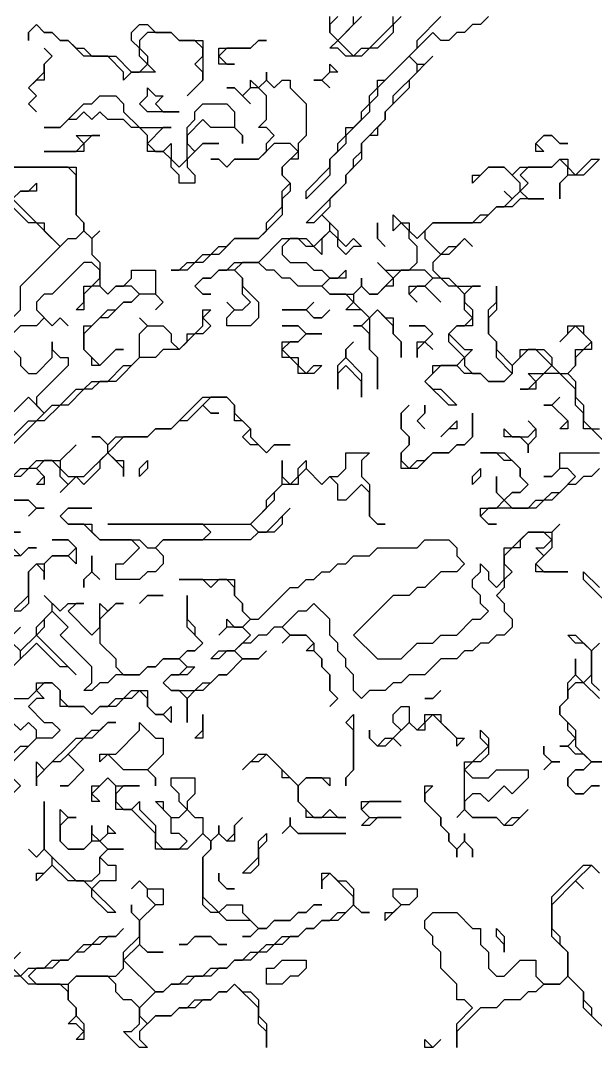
# Model space of a CAD drawing. Header units: metres. Extents: x 0 to 96.9, y 0 to 54.3.
# Drawn here: x 55.5 to 62.75, y 0 to 12.95 of the extents above; entities that cross this region are included whole.
import ezdxf

# ---------------------------------------------------------------- set-up
doc = ezdxf.new("R2010")
doc.units = ezdxf.units.M

msp = doc.modelspace()

# ---------------------------------------------------------------- linework, layer by layer
for points in [[(62.9, 7.6), (62.7, 7.8), (62.6, 7.8), (62.6, 8), (62.5, 8.1), (62.5, 8.3), (62.3, 8.5), (62.1, 8.5), (62, 8.4), (62, 8.3), (61.8, 8.3), (61.9, 8.3), (62, 8.4), (61.9, 8.5), (62.1, 8.5), (62.2, 8.6), (62, 8.8), (61.9, 8.8), (61.7, 8.6), (61.7, 8.5), (61.6, 8.4), (61.4, 8.4), (61.3, 8.5), (61.1, 8.5), (61, 8.6), (60.8, 8.6), (60.6, 8.4), (60.7, 8.3), (60.8, 8.3), (61, 8.1), (60.9, 8.1), (60.6, 8.4), (60.7, 8.5), (60.7, 8.6), (61, 8.6), (61.1, 8.7), (60.9, 8.9), (60.9, 9), (61, 9.1), (61.1, 9.1), (61.2, 9.2), (61.1, 9.3), (61.1, 9.5), (61, 9.6), (60.9, 9.6), (60.8, 9.7), (60.7, 9.7), (60.6, 9.6), (60.8, 9.4), (60.6, 9.6), (60.5, 9.6), (60.4, 9.5), (60.5, 9.4), (60.4, 9.5), (60.4, 9.6), (60.6, 9.6), (60.7, 9.7), (60.6, 9.8), (60.3, 9.8), (60.2, 9.7), (60.2, 9.6), (60.1, 9.6), (60, 9.5), (59.9, 9.5), (59.8, 9.6), (59.7, 9.5), (59.7, 9.4), (59.9, 9.2), (60, 9.3), (60.1, 9.2), (60.2, 9.2), (60.2, 9), (60.3, 8.9), (60.3, 8.7), (60.3, 8.9), (60.2, 9), (60.2, 9.1), (60, 9.3), (59.9, 9.2), (59.9, 8.8), (60, 8.7), (60, 8.3), (60, 8.7), (59.9, 8.8), (59.9, 9), (59.8, 9.1), (59.7, 9.1), (59.8, 9.1), (59.9, 9.2), (59.8, 9.3), (59.6, 9.3), (59.7, 9.4), (59.6, 9.5), (59.4, 9.5), (59.3, 9.6), (59, 9.6), (58.9, 9.7), (58.8, 9.7), (58.7, 9.8), (58.6, 9.8), (58.5, 9.9), (58.3, 9.9), (58.2, 9.8), (58.3, 9.7), (58.3, 9.6), (58.5, 9.4), (58.5, 9.2), (58.4, 9.1), (58.1, 9.1), (58.1, 9.2), (58.2, 9.3), (58.1, 9.4), (58.2, 9.3), (58.3, 9.3), (58.4, 9.4), (58.3, 9.5), (58.3, 9.7), (58.2, 9.8), (58, 9.8), (57.9, 9.7), (57.8, 9.7), (57.7, 9.6), (57.8, 9.5), (57.9, 9.5), (57.8, 9.5), (57.7, 9.6), (57.8, 9.7), (57.9, 9.7), (58, 9.8), (58.1, 9.8), (58.2, 9.9), (58.5, 9.9), (58.8, 10.2), (59.1, 10.2), (59.2, 10.1), (59.4, 10.3), (59.4, 10.4), (59.3, 10.5), (59.2, 10.4), (59.1, 10.4), (59.6, 10.9), (59.6, 11), (59.7, 11.1), (59.7, 11.2), (59.8, 11.3), (59.8, 11.4), (60.1, 11.7), (60.1, 11.8), (60.2, 11.9), (60.2, 12), (60.5, 12.3), (60.5, 12.4), (60.4, 12.5), (60, 12.1), (60, 12), (59.9, 11.9), (59.9, 11.8), (59.6, 11.5), (59.6, 11.4), (59.4, 11.2), (59.4, 11), (59.1, 10.7), (59.1, 10.8), (59.4, 11.1), (59.4, 11.2), (59.5, 11.3), (59.5, 11.4), (59.6, 11.5), (59.6, 11.6), (59.7, 11.6), (59.8, 11.7), (59.8, 11.8), (59.9, 11.9), (59.9, 12), (60, 12.1), (60, 12.2), (60.1, 12.2), (60.5, 12.6), (60.5, 12.7), (60.8, 13)], [(61.4, 13), (61.3, 12.9), (61.2, 12.9), (61.1, 12.8), (61, 12.8), (60.9, 12.7), (60.8, 12.7), (60.7, 12.8), (60.4, 12.5), (60.5, 12.4), (60.6, 12.4), (60.7, 12.5), (60.4, 12.2), (60.4, 12.1), (60.1, 11.8), (60.1, 11.7), (60, 11.6), (60, 11.5), (59.9, 11.5), (59.8, 11.4), (59.8, 11.2), (59.6, 11), (59.6, 10.9), (59.4, 10.7), (59.4, 10.6), (59.3, 10.5), (59.5, 10.3), (59.5, 10.2), (59.6, 10.1), (59.7, 10.2), (59.8, 10.1), (59.7, 10.1), (59.6, 10), (59.5, 10.1), (59.5, 10.2), (59.4, 10.3), (59.3, 10.2), (59.3, 10), (59.2, 10.1), (59.1, 10.1), (59, 10.2), (58.9, 10.2), (58.8, 10.1), (58.8, 10), (58.9, 9.9), (59.1, 9.9), (59.2, 9.8), (59.3, 9.8), (59.4, 9.7), (59.5, 9.7), (59.6, 9.8), (59.6, 9.7), (59.4, 9.7), (59.3, 9.6), (59.4, 9.5), (59.7, 9.5), (59.8, 9.6), (59.8, 9.7), (59.8, 9.6), (59.9, 9.5), (60, 9.5), (60.2, 9.7), (60, 9.9), (60.1, 9.8), (60.4, 9.8), (60.5, 9.9), (60.5, 10.1), (60.4, 10.2), (60.4, 10.3), (60.3, 10.4), (60.2, 10.3), (60.2, 10.5), (60.3, 10.4), (60.4, 10.4), (60.4, 10.3), (60.5, 10.2), (60.7, 10.4), (61.2, 10.4), (61.3, 10.5), (61.4, 10.5), (61.5, 10.6), (61.6, 10.6), (61.7, 10.7), (61.6, 10.8), (61.7, 10.7), (61.8, 10.8), (61.8, 10.9), (61.6, 11.1), (61.4, 11.1), (61.2, 10.9), (61.2, 11), (61.3, 11), (61.4, 11.1), (61.6, 11.1), (61.7, 11), (61.8, 11.1), (62.2, 11.1), (62.3, 11.2), (62.4, 11.2), (62.4, 11.1), (62.5, 11), (62.7, 11.2), (62.8, 11.2)], [(59.5, 13), (59.4, 12.9), (59.4, 12.8), (59.5, 12.7), (59.7, 12.9), (59.7, 13)], [(60.3, 13), (60.2, 12.9), (60.2, 12.8), (60, 12.6), (59.9, 12.6), (59.8, 12.5), (59.6, 12.5), (59.5, 12.6), (59.4, 12.6), (59.5, 12.7), (59.4, 12.8), (59.4, 13)], [(59.8, 13), (59.5, 12.7), (59.7, 12.5), (59.8, 12.6), (59.9, 12.6), (60.2, 12.9), (60.2, 13)], [(62.8, 11.2), (62.6, 11), (62.4, 11), (62.3, 10.9), (62.3, 10.7), (62.3, 10.9), (62.4, 11), (62.4, 11.1), (62.3, 11.2), (62.2, 11.1), (61.9, 11.1), (61.8, 11), (61.9, 10.9), (61.8, 10.8), (61.9, 10.7), (62.1, 10.7), (61.8, 10.7), (61.7, 10.6), (61.5, 10.6), (61.3, 10.4), (60.7, 10.4), (60.6, 10.3), (60.6, 10.2), (60.8, 10), (60.9, 10.1), (61, 10.1), (61.1, 10.2), (61.2, 10.1), (61.1, 10.2), (60.9, 10), (60.8, 10), (60.7, 9.9), (60.7, 9.8), (60.8, 9.7), (60.9, 9.7), (61, 9.6), (61.3, 9.6), (61.2, 9.6), (61.1, 9.5), (61.1, 9.4), (61.2, 9.3), (61.2, 9.1), (61, 9.1), (60.9, 9), (61.1, 8.8), (61.2, 8.8), (61.1, 8.7), (61.1, 8.6), (61.2, 8.5), (61.3, 8.5), (61.4, 8.4), (61.6, 8.4), (61.7, 8.5), (61.5, 8.7), (61.5, 8.9), (61.4, 9), (61.4, 9.3), (61.5, 9.4), (61.5, 9.6), (61.5, 9.3), (61.4, 9.2), (61.4, 9), (61.5, 8.9), (61.5, 8.8), (61.7, 8.6), (61.8, 8.7), (61.8, 8.8), (62.1, 8.8), (62.2, 8.7), (62.2, 8.6), (62.3, 8.5), (62.4, 8.5), (62.5, 8.6), (62.5, 8.8), (62.6, 8.8), (62.7, 8.9), (62.5, 9.1), (62.3, 8.9), (62.4, 9), (62.4, 9.1), (62.6, 9.1), (62.6, 9), (62.7, 8.9), (62.7, 8.8), (62.6, 8.8), (62.5, 8.7), (62.5, 8.6), (62.4, 8.5), (62.5, 8.4), (62.5, 8.2), (62.6, 8.1), (62.6, 7.9), (62.7, 7.8), (62.8, 7.8)], [(55.3, 11.1), (56.2, 11.1), (56.2, 10.5), (56.3, 10.4), (56.3, 10.3), (56.4, 10.2), (56.5, 10.3), (56.4, 10.2), (56.4, 10), (56.5, 9.9), (56.5, 9.6), (56.6, 9.5), (56.7, 9.6), (56.8, 9.6), (56.9, 9.7), (56.9, 9.8), (57.2, 9.8), (57.2, 9.5), (57.3, 9.4), (57.2, 9.3), (57.3, 9.4), (57.2, 9.5), (57, 9.5), (56.9, 9.4), (56.8, 9.4), (56.6, 9.2), (56.5, 9.2), (56.3, 9), (56.3, 8.8), (56.5, 8.6), (56.7, 8.8), (56.8, 8.8), (56.7, 8.8), (56.5, 8.6), (56.4, 8.6), (56.4, 8.7), (56.3, 8.8), (56.3, 9.1), (56.4, 9.1), (56.6, 9.3), (56.7, 9.3), (56.8, 9.4), (56.9, 9.4), (57, 9.5), (56.9, 9.6), (56.7, 9.6), (56.6, 9.5), (56.5, 9.6), (56.4, 9.6), (56.3, 9.5), (56.3, 9.3), (56.2, 9.3), (56.3, 9.4), (56.3, 9.6), (56.4, 9.6), (56.5, 9.7), (56.5, 9.8), (56.4, 9.9), (56.3, 9.9), (55.9, 9.5), (55.8, 9.5), (55.7, 9.4), (55.7, 9.3), (55.9, 9.1), (56, 9.2), (56.1, 9.1), (56, 9.2), (55.9, 9.1), (55.8, 9.2), (55.7, 9.1), (55.5, 9.1), (55.3, 8.9), (55.5, 8.7), (55.5, 8.6), (55.6, 8.5), (55.7, 8.5), (55.9, 8.7), (55.9, 8.9), (55.9, 8.8), (56, 8.7), (56.1, 8.7), (56.1, 8.6), (55.7, 8.2), (55.7, 8.1), (55.8, 8), (55.9, 8.1), (56, 8.1), (56.2, 8.3), (56.3, 8.3), (56.4, 8.4), (56.6, 8.4), (56.8, 8.6), (56.9, 8.6), (57, 8.7), (57, 9), (57.1, 9.1), (57, 9.2), (57.1, 9.1), (57.3, 9.1), (57.4, 9), (57.4, 8.9), (57.5, 8.8), (57.6, 8.9), (57.6, 9), (57.7, 9), (57.8, 9.1), (57.8, 9.3), (57.9, 9.3), (57.8, 9.2), (57.9, 9.1), (57.8, 9), (57.7, 9), (57.5, 8.8), (57.3, 8.8), (57.2, 8.7), (57, 8.7), (56.7, 8.4), (56.5, 8.4), (56.4, 8.3), (56.3, 8.3), (56.1, 8.1), (56, 8.1), (55.8, 7.9), (55.7, 7.9), (55.1, 7.3)], [(55.4, 10.7), (55.5, 10.8), (55.6, 10.8), (55.7, 10.9), (55.7, 10.8), (55.5, 10.8), (55.4, 10.7), (55.7, 10.4), (55.8, 10.4), (55.8, 10.3), (56, 10.1), (56.1, 10.2), (56.2, 10.2), (56.3, 10.3), (56.3, 10.4), (56.2, 10.5), (56.2, 11), (56.1, 11.1), (55.3, 11.1)], [(55.4, 9.2), (55.5, 9.3), (55.5, 9.6), (56, 10.1), (55.7, 10.4), (55.6, 10.4), (55.4, 10.6)], [(55, 7.3), (55.6, 7.9), (55.7, 7.9), (55.8, 8), (55.6, 8.2), (55.3, 7.9)], [(55.4, 7.2), (55.5, 7.3), (55.6, 7.3), (55.7, 7.4), (56, 7.4), (56.2, 7.6), (56, 7.4), (56, 7.3), (56.1, 7.2), (56.3, 7.2), (56.6, 7.5), (56.6, 7.6), (56.5, 7.7), (56.4, 7.7), (56.5, 7.7), (56.6, 7.6), (56.7, 7.7), (57.1, 7.7), (57.2, 7.8), (57.4, 7.8), (57.8, 8.2), (58.1, 8.2), (58.2, 8.1), (58.2, 8), (58.4, 7.8), (58.4, 7.7), (58.6, 7.5), (58.7, 7.6), (58.9, 7.6), (58.7, 7.6), (58.6, 7.5), (58.5, 7.6), (58.4, 7.6), (58.3, 7.7), (58.4, 7.8), (58.3, 7.9), (58.2, 7.9), (58.2, 8.1), (58.1, 8.2), (57.9, 8.2), (57.8, 8.1), (57.9, 8), (58, 8), (57.9, 8), (57.8, 8.1), (57.6, 7.9), (57.5, 7.9), (57.4, 7.8), (57.2, 7.8), (57.1, 7.7), (56.8, 7.7), (56.6, 7.5), (56.7, 7.4), (56.8, 7.4), (56.8, 7.2), (56.8, 7.3), (56.6, 7.5), (56.5, 7.4), (56.5, 7.3), (56.3, 7.1), (56.2, 7.2), (56, 7), (56.1, 7.1), (56, 7.2), (56, 7.3), (55.9, 7.4), (55.8, 7.4), (55.7, 7.3), (55.8, 7.2), (55.8, 7.1), (55.7, 7.1), (55.8, 7.2), (55.7, 7.3), (55.6, 7.3), (55.5, 7.2), (55.4, 7.2)], [(62.8, 7.3), (62.7, 7.2), (62.6, 7.2), (62.5, 7.1), (62.4, 7.1), (62.2, 6.9), (62.1, 6.9), (62, 6.8), (61.4, 6.8), (61.3, 6.7), (61.4, 6.6), (61.5, 6.6), (61.4, 6.6), (61.3, 6.7), (61.3, 6.8), (61.5, 6.8), (61.6, 6.9), (61.5, 7), (61.5, 7.2), (61.5, 7), (61.6, 6.9), (61.7, 7), (61.8, 7), (61.9, 7.1), (61.8, 7.2), (61.8, 7.3), (61.7, 7.4), (61.6, 7.4), (61.5, 7.5), (61.3, 7.5), (61.6, 7.5), (61.8, 7.3), (61.8, 7.2), (61.9, 7.1), (61.8, 7), (61.7, 7), (61.6, 6.9), (61.7, 6.8), (61.9, 6.8), (62, 6.9), (62.1, 6.9), (62.2, 7), (62.3, 7), (62.5, 7.2), (62.4, 7.3), (62.3, 7.3), (62.2, 7.2), (62.1, 7.2), (62.2, 7.2), (62.3, 7.3), (62.3, 7.5), (62.8, 7.5)], [(55.4, 6.9), (55.6, 6.9), (55.7, 6.8), (55.8, 6.8), (55.7, 6.8), (55.6, 6.7), (55.7, 6.8), (55.6, 6.9), (55.4, 6.9)], [(55.4, 5.1), (55.5, 5), (55.7, 5.2), (55.7, 5.3), (55.9, 5.5), (55.9, 5.6), (55.8, 5.7), (56, 5.5), (56.1, 5.6), (56.3, 5.6), (56.2, 5.6), (56.1, 5.5), (56.4, 5.2), (56.5, 5.3), (56.5, 5.6), (56.6, 5.5), (56.7, 5.6), (56.8, 5.6), (56.7, 5.6), (56.5, 5.4), (56.5, 5.1), (56.7, 4.9), (56.7, 4.8), (56.8, 4.7), (57, 4.7), (57.1, 4.8), (57.2, 4.8), (57.3, 4.9), (57.5, 4.9), (57.6, 5), (57.7, 5), (57.8, 5.1), (57.6, 5.3), (57.6, 5.7), (57.6, 5.4), (57.7, 5.3), (57.7, 5.2), (57.8, 5.1), (57.7, 5), (57.6, 5), (57.5, 4.9), (57.6, 4.8), (57.7, 4.8), (57.6, 4.7), (57.4, 4.7), (57.3, 4.6), (57.4, 4.5), (57.7, 4.5), (57.8, 4.6), (57.9, 4.6), (58, 4.7), (58.1, 4.7), (58.3, 4.9), (58.2, 5), (58.1, 5), (58, 4.9), (57.9, 4.9), (58, 5), (58.2, 5), (58.4, 5.2), (58.3, 5.3), (58.1, 5.3), (58, 5.2), (58.1, 5.3), (58.1, 5.4), (58.2, 5.3), (58.3, 5.3), (58.4, 5.4), (58.3, 5.5), (58.3, 5.6), (58.2, 5.7), (58.2, 5.8), (58.1, 5.9), (58, 5.9), (57.9, 5.8), (57.8, 5.9), (57.5, 5.9), (58.2, 5.9), (58.2, 5.7), (58.3, 5.6), (58.3, 5.5), (58.4, 5.4), (58.5, 5.4), (58.9, 5.8), (59, 5.8), (59.1, 5.9), (59.2, 5.9), (59.3, 6), (59.4, 6), (59.5, 6.1), (59.6, 6.1), (59.7, 6.2), (59.9, 6.2), (60, 6.3), (60.5, 6.3), (60.6, 6.4), (60.9, 6.4), (61, 6.3), (61, 6.2), (61.1, 6.1), (61, 6), (60.8, 6), (60.6, 5.8), (60.5, 5.8), (60.4, 5.7), (60.2, 5.7), (59.7, 5.2), (60, 4.9), (60.3, 4.9), (60.5, 5.1), (60.7, 5.1), (60.8, 5.2), (61, 5.2), (61.2, 5.4), (61.3, 5.4), (61.4, 5.5), (61.3, 5.6), (61.3, 5.7), (61.2, 5.8), (61.2, 5.9), (61.3, 6), (61.3, 6.1), (61.4, 6), (61.4, 5.9), (61.5, 5.8), (61.6, 5.9), (61.6, 6.3), (61.7, 6.3), (61.9, 6.5), (62.2, 6.5), (62.3, 6.6), (62.2, 6.5), (62.2, 6.3), (62, 6.1), (62.1, 6), (62.4, 6), (62, 6), (62, 6.1), (62.1, 6.2), (62, 6.3), (62.1, 6.3), (62.2, 6.4), (62.1, 6.5), (61.9, 6.5), (61.8, 6.4), (61.8, 6.3), (61.7, 6.3), (61.6, 6.2), (61.6, 6.1), (61.7, 6), (61.6, 5.9), (61.6, 5.8), (61.5, 5.7), (61.6, 5.6), (61.6, 5.5), (61.7, 5.4), (61.7, 5.3), (61.6, 5.2), (61.5, 5.2), (61.4, 5.1), (61.3, 5.1), (61.2, 5), (61.1, 5), (61, 4.9), (60.8, 4.9), (60.6, 4.7), (60.4, 4.7), (60.3, 4.6), (60.2, 4.6), (60.1, 4.5), (59.9, 4.5), (59.8, 4.4), (59.7, 4.5), (59.7, 4.7), (59.6, 4.8), (59.6, 4.9), (59.5, 5), (59.5, 5.1), (59.4, 5.2), (59.4, 5.4), (59.2, 5.6), (59.1, 5.5), (59, 5.5), (58.8, 5.3), (58.9, 5.2), (59.1, 5.2), (59.2, 5.1), (59.2, 5), (59.3, 4.9), (59.3, 4.8), (59.4, 4.7), (59.4, 4.5), (59.5, 4.4), (59.4, 4.3), (59.5, 4.4), (59.4, 4.5), (59.4, 4.7), (59.3, 4.8), (59.3, 4.9), (59.2, 5), (59.1, 5), (59.2, 5.1), (59.1, 5.2), (58.9, 5.2), (58.8, 5.1), (58.9, 5.2), (58.8, 5.3), (58.7, 5.3), (58.6, 5.2), (58.5, 5.2), (58.4, 5.1), (58.3, 5.1), (58.2, 5), (58.3, 4.9), (58.5, 4.9), (58.6, 5), (58.5, 4.9), (58.3, 4.9), (58.1, 4.7), (58, 4.7), (57.8, 4.5), (57.7, 4.5), (57.6, 4.4), (57.6, 4.1), (57.6, 4.4), (57.5, 4.5), (57.4, 4.5), (57.3, 4.6), (57.4, 4.7), (57.5, 4.7), (57.6, 4.8), (57.5, 4.9), (57.3, 4.9), (57.2, 4.8), (57.1, 4.8), (57, 4.7), (56.7, 4.7), (56.6, 4.6), (56.5, 4.6), (56.4, 4.5), (56.3, 4.5), (56.4, 4.6), (56.4, 4.8), (56, 5.2), (56.1, 5.3), (55.9, 5.5), (55.8, 5.4), (55.8, 5.3), (55.7, 5.2), (56.2, 4.7), (56.1, 4.8), (56, 4.8), (55.7, 5.1), (55.4, 4.8)], [(55.4, 5.5), (55.6, 5.7), (55.6, 6), (55.7, 6.1), (55.8, 6.1), (55.9, 6.2), (56.1, 6.2), (56.2, 6.3), (56.1, 6.4), (55.9, 6.4), (56.1, 6.4), (56.2, 6.3), (56.2, 6.1), (56.1, 6.2), (55.9, 6.2), (55.8, 6.1), (55.8, 5.9), (55.8, 6), (55.7, 6.1), (55.6, 6), (55.6, 5.6), (55.5, 5.5), (55.4, 5.5)], [(62.9, 5.6), (62.6, 5.9), (62.6, 6), (62.8, 5.8)], [(55.4, 5.2), (55.5, 5.3), (55.4, 5.2)], [(62.8, 3.3), (62.7, 3.3), (62.6, 3.2), (62.5, 3.2), (62.4, 3.3), (62.4, 3.4), (62.5, 3.5), (62.6, 3.5), (62.7, 3.6), (62.6, 3.7), (62.5, 3.7), (62.4, 3.8), (62.3, 3.8), (62.4, 3.8), (62.5, 3.9), (62.4, 4), (62.4, 4.1), (62.3, 4.2), (62.3, 4.3), (62.4, 4.4), (62.4, 4.6), (62.5, 4.7), (62.5, 4.9), (62.5, 4.7), (62.6, 4.6), (62.7, 4.7), (62.7, 5), (62.6, 5.1), (62.5, 5.1), (62.4, 5.2), (62.5, 5.2), (62.7, 5), (62.8, 5.1)], [(55.4, 4.8), (55.5, 4.9), (55.5, 5), (55.4, 5.1)], [(62.8, 5.1), (62.7, 5), (62.7, 4.6), (62.8, 4.5)], [(55.2, 4.4), (55.6, 4.4), (55.7, 4.5), (55.7, 4.6), (55.9, 4.6), (56, 4.5), (56, 4.4), (56.1, 4.3), (56.3, 4.3), (56.4, 4.2), (56.5, 4.3), (56.6, 4.3), (56.7, 4.4), (56.8, 4.4), (56.9, 4.5), (57.1, 4.5), (57.1, 4.3), (57.2, 4.2), (57.3, 4.2), (57.4, 4.3), (57.4, 4.1), (57.3, 4.2), (57.2, 4.2), (57.1, 4.3), (57.1, 4.4), (57, 4.5), (56.9, 4.4), (56.8, 4.4), (56.7, 4.3), (56.5, 4.3), (56.4, 4.2), (56.3, 4.3), (56, 4.3), (56, 4.5), (55.9, 4.6), (55.8, 4.6), (55.7, 4.5), (55.8, 4.4), (55.7, 4.4), (55.6, 4.3), (55.8, 4.1), (55.9, 4.1), (56, 4), (55.9, 3.9), (55.7, 3.9), (55.3, 3.5), (55.5, 3.3), (55.4, 3.2)], [(62.8, 4.4), (62.6, 4.6), (62.5, 4.6), (62.4, 4.5), (62.4, 4.4), (62.3, 4.3), (62.3, 4.2), (62.5, 4), (62.5, 3.8), (62.7, 3.6), (63, 3.6), (62.7, 3.6), (62.6, 3.5), (62.5, 3.5), (62.4, 3.4), (62.4, 3.3), (62.5, 3.2), (62.6, 3.2), (62.7, 3.3), (62.8, 3.3)], [(55.4, 3.7), (55.5, 3.8), (55.6, 3.8), (55.7, 3.9), (55.7, 4), (55.6, 4.1), (55.5, 4), (55.4, 4.1)], [(62.8, 0.3), (62.6, 0.5), (62.6, 0.7), (62.4, 0.9), (62.3, 0.8), (62.1, 0.8), (62, 0.7), (61.9, 0.7), (61.8, 0.6), (61.6, 0.6), (61.5, 0.5), (61.3, 0.5), (61, 0.2), (61, 0), (61, 0.3), (61.2, 0.5), (61.1, 0.6), (61, 0.6), (61, 0.8), (60.8, 1), (60.8, 1.2), (60.7, 1.3), (60.7, 1.4), (60.6, 1.5), (60.6, 1.6), (60.7, 1.7), (61, 1.7), (61.2, 1.5), (61.3, 1.5), (61.3, 1.3), (61.4, 1.2), (61.4, 1), (61.5, 0.9), (61.6, 0.9), (61.8, 1.1), (62, 1.1), (62, 0.9), (62.1, 0.8), (62.3, 0.8), (62.4, 0.9), (62.4, 1.2), (62.2, 1.4), (62.2, 1.9), (62.6, 2.3), (62.7, 2.3), (62.8, 2.2)], [(62.8, 2.2), (62.7, 2.3), (62.5, 2.1), (62.6, 2), (62.5, 2.1), (62.2, 1.8), (62.2, 1.5), (62.3, 1.4), (62.3, 1.3), (62.4, 1.2), (62.4, 0.9), (62.6, 0.7), (62.6, 0.6), (62.7, 0.5), (62.7, 0.4), (62.9, 0.2)], [(55.4, 1), (55.5, 0.9), (55.6, 1), (55.8, 1), (55.9, 1.1), (56.1, 1.1), (56.3, 1.3), (56.4, 1.3), (56.5, 1.4), (56.7, 1.4), (56.8, 1.5), (56.7, 1.4), (56.6, 1.4), (56.5, 1.3), (56.4, 1.3), (56.3, 1.2), (56.2, 1.2), (56.1, 1.1), (56, 1.1), (55.9, 1), (55.7, 1), (55.6, 0.9), (55.7, 0.8), (56.1, 0.8), (56.2, 0.9), (56.7, 0.9), (56.8, 1), (56.8, 1.2), (57, 1.4), (57, 1.6), (56.9, 1.7), (56.9, 1.8), (56.9, 1.7), (57, 1.6), (57.2, 1.8), (57.1, 1.9), (57.1, 2), (57, 2.1), (56.9, 2), (57, 2.1), (57.1, 2), (57.3, 2), (57.3, 1.8), (57.2, 1.8), (57, 1.6), (57, 1.3), (57.1, 1.2), (57.3, 1.2), (57.1, 1.2), (57, 1.3), (56.8, 1.1), (57.2, 0.7), (57.3, 0.7), (57.4, 0.8), (57.5, 0.8), (57.6, 0.9), (57.8, 0.9), (57.9, 1), (58.1, 1), (58.2, 1.1), (58.3, 1.1), (58.4, 1.2), (58.5, 1.2), (58.6, 1.3), (58.7, 1.3), (58.8, 1.4), (59, 1.4), (59.1, 1.5), (59.2, 1.5), (59.3, 1.6), (59.4, 1.6), (59.5, 1.7), (59.6, 1.7), (59.7, 1.8), (59.7, 1.9), (59.4, 2.2), (59.3, 2.1), (59.3, 2), (59.3, 2.2), (59.4, 2.2), (59.5, 2.1), (59.6, 2.1), (59.7, 2), (59.7, 1.8), (59.8, 1.7), (59.9, 1.7), (59.8, 1.7), (59.7, 1.8), (59.5, 1.6), (59.3, 1.6), (59.2, 1.5), (59.1, 1.5), (59, 1.4), (58.9, 1.4), (58.8, 1.3), (58.7, 1.3), (58.6, 1.2), (58.5, 1.2), (58.4, 1.1), (58.2, 1.1), (58.1, 1), (58, 1), (57.9, 0.9), (57.7, 0.9), (57.6, 0.8), (57.4, 0.8), (57.3, 0.7), (57.2, 0.7), (57, 0.5), (57, 0.4), (57.1, 0.3), (57.2, 0.4), (57.4, 0.4), (57.5, 0.5), (57.6, 0.5), (57.7, 0.6), (57.9, 0.6), (58, 0.7), (58.1, 0.7), (58.2, 0.8), (58.3, 0.7), (58.4, 0.7), (58.5, 0.6), (58.5, 0.4), (58.6, 0.3), (58.6, 0), (58.6, 0.2), (58.5, 0.3), (58.5, 0.5), (58.2, 0.8), (58.1, 0.7), (58, 0.7), (57.9, 0.6), (57.8, 0.6), (57.7, 0.5), (57.5, 0.5), (57.4, 0.4), (57.2, 0.4), (57, 0.2), (57, 0.1), (57.1, 0), (57, 0), (56.8, 0.2), (56.9, 0.2), (57, 0.3), (57, 0.5), (56.9, 0.6), (56.8, 0.6), (56.7, 0.7), (56.7, 0.8), (56.6, 0.9), (56.2, 0.9), (56.1, 0.8), (56.1, 0.6), (56.2, 0.5), (56.2, 0.4), (56.3, 0.3), (56.3, 0.1), (56.2, 0.1), (56.3, 0.2), (56.2, 0.3), (56.1, 0.3), (56.2, 0.4), (56.2, 0.5), (56.1, 0.6), (56.1, 0.7), (56, 0.8), (55.6, 0.8), (55.5, 0.9), (55.4, 0.9)], [(55.4, 1.1), (55.5, 1.2), (55.4, 1.1)]]:
    msp.add_lwpolyline(points)
for points in [[(57.6, 12), (57.8, 12.2), (57.8, 12.3), (57.7, 12.4), (57.8, 12.5), (57.8, 12.6), (57.7, 12.7), (57.5, 12.7), (57.4, 12.8), (57.1, 12.8), (57, 12.7), (57, 12.6), (57.1, 12.5), (57.1, 12.4), (57.2, 12.3), (56.9, 12.3), (56.8, 12.2), (56.8, 12.3), (56.6, 12.5), (56.3, 12.5), (56.1, 12.7), (56, 12.7), (55.9, 12.8), (55.8, 12.8), (55.7, 12.9), (55.6, 12.8), (55.6, 12.7), (55.6, 12.8), (55.7, 12.9), (55.8, 12.8), (55.9, 12.8), (56, 12.7), (56.1, 12.7), (56.2, 12.6), (56.3, 12.6), (56.4, 12.5), (56.7, 12.5), (56.9, 12.3), (57, 12.3), (57.1, 12.4), (57, 12.5), (57, 12.6), (56.9, 12.7), (56.9, 12.8), (57, 12.9), (57.1, 12.9), (57.2, 12.8), (57.4, 12.8), (57.5, 12.7), (57.8, 12.7), (57.8, 12.2)], [(58, 12.4), (58, 12.6), (58.4, 12.6), (58.5, 12.7), (58.6, 12.7), (58.5, 12.7), (58.4, 12.6), (58.1, 12.6), (58, 12.5), (58.1, 12.4), (58.2, 12.4)], [(55.7, 11.8), (55.6, 11.9), (55.7, 12), (55.6, 12.1), (55.8, 12.3), (55.8, 12.4), (55.9, 12.5), (55.8, 12.6), (55.9, 12.5), (55.8, 12.4), (55.8, 12.2), (55.7, 12.2), (55.6, 12.1), (55.7, 12), (55.6, 11.9)], [(59.4, 12.1), (59.3, 12.2), (59.2, 12.2), (59.3, 12.2), (59.4, 12.3), (59.4, 12.4), (59.5, 12.3), (59.4, 12.3), (59.3, 12.2)], [(57.4, 9.8), (57.5, 9.8), (57.6, 9.9), (57.7, 9.9), (57.8, 10), (57.9, 10), (58, 10.1), (58.1, 10.1), (58.2, 10.2), (58.5, 10.2), (58.6, 10.3), (58.6, 10.4), (58.8, 10.6), (58.8, 10.8), (58.9, 10.9), (58.8, 11), (58.8, 11.1), (59, 11.3), (58.9, 11.4), (58.7, 11.4), (58.5, 11.2), (58.2, 11.2), (58.1, 11.1), (58, 11.2), (57.9, 11.2), (58, 11.2), (58.1, 11.1), (58.2, 11.2), (58.5, 11.2), (58.6, 11.3), (58.6, 11.4), (58.7, 11.5), (58.6, 11.6), (58.5, 11.6), (58.6, 11.7), (58.6, 12), (58.5, 12.1), (58.4, 12.1), (58.3, 12), (58.4, 11.9), (58.2, 12.1), (58.1, 12.1), (58.2, 12.1), (58.3, 12), (58.4, 12.1), (58.4, 12.2), (58.5, 12.1), (58.6, 12.2), (58.6, 12.3), (58.6, 12.2), (58.7, 12.1), (58.8, 12.2), (58.9, 12.2), (58.9, 12.1), (59.1, 11.9), (59.1, 11.5), (59, 11.4), (59, 11.2), (58.9, 11.2), (58.8, 11.1), (58.8, 11), (58.9, 10.9), (58.9, 10.8), (58.8, 10.7), (58.8, 10.5), (58.5, 10.2), (58.2, 10.2), (58, 10), (57.9, 10), (57.8, 9.9), (57.7, 9.9), (57.6, 9.8)], [(57.1, 11.8), (57, 11.9), (57.1, 12), (57.1, 12.1), (57.2, 12), (57.3, 12), (57.2, 11.9), (57.3, 11.8), (57.5, 11.8)], [(57.5, 10.9), (57.5, 11), (57.4, 11.1), (57.4, 11.2), (57.3, 11.3), (57.1, 11.3), (57.1, 11.5), (57, 11.6), (56.9, 11.6), (56.8, 11.7), (56.6, 11.7), (56.5, 11.8), (56.4, 11.7), (56.3, 11.8), (56.2, 11.7), (56.1, 11.7), (56, 11.6), (55.8, 11.6), (56, 11.6), (56.3, 11.9), (56.4, 11.9), (56.5, 12), (56.7, 12), (56.8, 11.9), (56.8, 11.8), (57, 11.6), (57.4, 11.6), (57.3, 11.6), (57.1, 11.4), (57.2, 11.3), (57.3, 11.3), (57.4, 11.4), (57.4, 11.2), (57.5, 11.1), (57.6, 11.2), (57.6, 11.6), (57.7, 11.7), (57.7, 11.8), (57.8, 11.9), (58.1, 11.9), (58.2, 11.8), (58.2, 11.6), (58.3, 11.5), (58.3, 11.4), (58.3, 11.5), (58.2, 11.6), (57.9, 11.6), (57.8, 11.7), (57.6, 11.5), (57.6, 11.4), (57.7, 11.3), (57.8, 11.4), (58, 11.4), (57.8, 11.4), (57.6, 11.2), (57.6, 11.1), (57.7, 11), (57.7, 10.9)], [(55.8, 11.3), (56.2, 11.3), (56.3, 11.4), (56.2, 11.5), (56.5, 11.5), (56.4, 11.5), (56.3, 11.4), (56.3, 11.3)], [(62, 11.3), (62, 11.4), (62.1, 11.5), (62.2, 11.5), (62.3, 11.4), (62.4, 11.4), (62.3, 11.4), (62.2, 11.5), (62.1, 11.5), (62, 11.4), (62.1, 11.3)], [(60.1, 10.1), (60, 10.2), (60, 10.4), (60, 10.2)], [(59.2, 9.2), (59.1, 9.3), (58.8, 9.3), (59.1, 9.3), (59.2, 9.4), (59.1, 9.3), (59.2, 9.2), (59.3, 9.2), (59.4, 9.3), (59.3, 9.2)], [(59, 8.5), (59, 8.6), (58.9, 8.7), (58.8, 8.7), (58.8, 8.9), (59, 8.9), (59.1, 9), (59, 9.1), (58.8, 9.1), (59, 9.1), (59.1, 9), (59.3, 9), (59.1, 9), (59, 8.9), (58.9, 8.9), (58.8, 8.8), (58.9, 8.7), (59, 8.7), (59, 8.6), (59.1, 8.5), (59.2, 8.6), (59.3, 8.6), (59.2, 8.5)], [(60.5, 8.7), (60.5, 8.9), (60.6, 8.9), (60.7, 9), (60.6, 9.1), (60.4, 9.1), (60.6, 9.1), (60.7, 9), (60.6, 8.9), (60.7, 8.8), (60.6, 8.9), (60.5, 8.8)], [(59.8, 8.2), (59.8, 8.4), (59.6, 8.6), (59.5, 8.5), (59.5, 8.3), (59.5, 8.6), (59.6, 8.7), (59.6, 8.8), (59.7, 8.9), (59.6, 8.8), (59.6, 8.7), (59.8, 8.5)], [(62.3, 7.8), (62.4, 7.9), (62.2, 8.1), (62.1, 8.1), (62.2, 8.1), (62.3, 8.2), (62.2, 8.1), (62.4, 7.9), (62.4, 7.8)], [(60.3, 7.3), (60.3, 7.5), (60.4, 7.6), (60.4, 7.7), (60.3, 7.8), (60.3, 8), (60.4, 8.1), (60.3, 8), (60.3, 7.8), (60.4, 7.7), (60.4, 7.6), (60.3, 7.5), (60.3, 7.4), (60.4, 7.3), (60.5, 7.4), (60.6, 7.4), (60.7, 7.5), (60.9, 7.5), (61, 7.6), (61.1, 7.6), (61.2, 7.7), (61.2, 8), (61.2, 7.7), (61.1, 7.6), (61, 7.6), (60.9, 7.5), (60.7, 7.5), (60.5, 7.3)], [(60.6, 7.8), (60.5, 7.9), (60.6, 8), (60.6, 8.1), (60.6, 8), (60.5, 7.9)], [(60.8, 7.7), (61, 7.9), (61, 7.8), (60.9, 7.8)], [(61.9, 7.5), (61.9, 7.6), (61.8, 7.7), (61.6, 7.7), (61.6, 7.8), (61.7, 7.7), (61.9, 7.7), (62, 7.8), (61.9, 7.9), (62, 7.8), (62, 7.7), (61.9, 7.6)], [(56.7, 5.9), (56.7, 6.1), (56.8, 6.1), (57, 6.3), (56.9, 6.4), (56.5, 6.4), (56.3, 6.6), (56.1, 6.6), (56, 6.7), (56.1, 6.8), (56.4, 6.8), (56.1, 6.8), (56, 6.7), (56.1, 6.6), (56.4, 6.6), (56.4, 6.5), (56.5, 6.4), (57, 6.4), (57.1, 6.3), (57.2, 6.3), (57.3, 6.4), (57.8, 6.4), (57.9, 6.5), (57.8, 6.6), (56.6, 6.6), (58.4, 6.6), (58.6, 6.8), (58.6, 6.9), (58.8, 7.1), (58.8, 7.4), (58.8, 7.2), (58.9, 7.1), (59, 7.2), (59, 7.3), (59.1, 7.4), (59.1, 7.3), (59.3, 7.1), (59.4, 7.2), (59.5, 7.2), (59.6, 7.3), (59.6, 7.5), (59.9, 7.5), (59.8, 7.4), (59.8, 7.2), (59.9, 7.1), (59.9, 6.7), (60, 6.6), (60.1, 6.6), (60, 6.6), (59.9, 6.7), (59.9, 7), (59.8, 7.1), (59.6, 6.9), (59.5, 6.9), (59.5, 7.1), (59.4, 7.2), (59.3, 7.1), (59.1, 7.3), (59, 7.2), (59, 7.1), (58.8, 7.1), (58.7, 7), (58.7, 6.9), (58.4, 6.6), (58.5, 6.5), (58.6, 6.5), (58.9, 6.8), (58.8, 6.7), (58.8, 6.6), (58.7, 6.5), (58.5, 6.5), (58.4, 6.4), (57.3, 6.4), (57.2, 6.3), (57.3, 6.2), (57.3, 6.1), (57.2, 6), (57.1, 6), (57, 5.9)], [(57, 7.2), (57, 7.3), (57.1, 7.4), (57.1, 7.3)], [(61.2, 7.1), (61.2, 7.2), (61.3, 7.3), (61.3, 7.2)], [(55.4, 6.2), (55.4, 6.3), (55.3, 6.4), (55.4, 6.5), (55.5, 6.5), (55.4, 6.5), (55.3, 6.4), (55.5, 6.2), (55.6, 6.3), (55.7, 6.3), (55.6, 6.3), (55.5, 6.2)], [(56.3, 5.8), (56.3, 5.9), (56.4, 6), (56.4, 6.2), (56.4, 6), (56.5, 5.9), (56.4, 6), (56.3, 5.9)], [(57, 5.6), (57.1, 5.7), (57.3, 5.7), (57.1, 5.7)], [(60.6, 4.4), (60.7, 4.4), (60.8, 4.5), (60.7, 4.4)], [(60, 3.8), (59.9, 3.9), (59.9, 4), (59.9, 3.9), (60, 3.8), (60.1, 3.9), (60.2, 3.9), (60.3, 4), (60.2, 4.1), (60.2, 4.2), (60.3, 4.3), (60.4, 4.3), (60.4, 4.1), (60.5, 4), (60.6, 4.1), (60.6, 4.2), (60.8, 4.2), (60.8, 4.1), (61, 3.9), (61.1, 3.9), (61, 3.8), (61, 3.9), (60.7, 4.2), (60.6, 4.1), (60.6, 4), (60.5, 4), (60.4, 4.1), (60.2, 3.9), (60.3, 3.8), (60.2, 3.9), (60.1, 3.8)], [(57.7, 3.9), (57.8, 4), (57.8, 4.2), (57.8, 3.9)], [(59.6, 3.3), (59.6, 3.4), (59.7, 3.5), (59.7, 4), (59.6, 4.1), (59.7, 4.2), (59.7, 3.5), (59.6, 3.4)], [(55.7, 3.3), (55.7, 3.6), (55.8, 3.5), (56.2, 3.9), (56.3, 3.9), (56.4, 4), (56.5, 4), (56.6, 4.1), (56.7, 4.1), (56.6, 4.1), (56.4, 3.9), (56.3, 3.9), (56.1, 3.7), (56.3, 3.5), (56.1, 3.3), (56, 3.3), (56.1, 3.3), (56.3, 3.5), (56.1, 3.7), (56, 3.6), (55.9, 3.6), (55.7, 3.4)], [(57.2, 3.3), (57.2, 3.4), (57.1, 3.5), (56.8, 3.5), (56.6, 3.7), (56.5, 3.6), (56.5, 3.7), (56.7, 3.7), (57, 4), (57, 4.1), (57.2, 3.9), (57.3, 3.9), (57.3, 3.7), (57.1, 3.5), (57.2, 3.4)], [(61.6, 2.8), (61.5, 2.9), (61.2, 2.9), (61.1, 3), (61, 2.9), (61.1, 3), (61.1, 3.6), (61.2, 3.6), (61.4, 3.8), (61.3, 3.9), (61.3, 4), (61.4, 3.9), (61.4, 3.7), (61.3, 3.6), (61.2, 3.6), (61.1, 3.5), (61.2, 3.4), (61.4, 3.4), (61.5, 3.5), (61.9, 3.5), (61.9, 3.4), (61.7, 3.2), (61.6, 3.3), (61.4, 3.1), (61.3, 3.2), (61.2, 3.2), (61.1, 3.1), (61.1, 3), (61.2, 2.9), (61.5, 2.9), (61.6, 2.8), (61.7, 2.9), (61.8, 2.9), (61.9, 3), (61.7, 2.8)], [(62.1, 3.5), (62.2, 3.6), (62.1, 3.7), (62.1, 3.8), (62.1, 3.7), (62.2, 3.6), (62.3, 3.6), (62.2, 3.6)], [(59.1, 2.9), (59.1, 3), (59, 3.1), (59, 3.3), (58.9, 3.4), (58.8, 3.4), (58.8, 3.5), (58.6, 3.7), (58.5, 3.6), (58.4, 3.6), (58.3, 3.5), (58.5, 3.7), (58.6, 3.7), (59, 3.3), (59.1, 3.4), (59.4, 3.4), (59.4, 3.3), (59.3, 3.4), (59.1, 3.4), (59, 3.3), (59, 3.1), (59.2, 2.9), (59.3, 2.9), (59.4, 3), (59.5, 2.9), (59.6, 2.9)], [(58.3, 1.4), (58.4, 1.4), (58.5, 1.5), (58.4, 1.6), (58.1, 1.6), (58, 1.7), (57.9, 1.7), (57.8, 1.8), (57.8, 2.4), (57.9, 2.5), (57.9, 2.6), (57.8, 2.7), (57.6, 2.5), (57.2, 2.5), (57.2, 2.7), (56.9, 3), (56.7, 3), (56.7, 3.3), (56.6, 3.4), (56.4, 3.2), (56.5, 3.1), (56.4, 3.1), (56.4, 3.3), (56.5, 3.3), (56.6, 3.4), (56.7, 3.3), (57, 3.3), (56.8, 3.3), (56.7, 3.2), (56.7, 3.1), (56.8, 3), (56.9, 3), (57, 3.1), (57, 3), (57.2, 2.8), (57.2, 2.6), (57.3, 2.5), (57.5, 2.5), (57.6, 2.6), (57.5, 2.7), (57.4, 2.7), (57.4, 2.9), (57.2, 3.1), (57.3, 3.1), (57.3, 3), (57.4, 2.9), (57.5, 2.9), (57.6, 3), (57.5, 3.1), (57.5, 3.2), (57.4, 3.3), (57.4, 3.4), (57.7, 3.4), (57.7, 3.2), (57.6, 3.1), (57.6, 3), (57.7, 2.9), (57.8, 2.9), (57.8, 2.7), (57.9, 2.6), (58, 2.7), (58, 2.8), (58, 2.7), (58.1, 2.6), (58.2, 2.7), (58.2, 2.8), (58.3, 2.9), (58.2, 2.8), (58.2, 2.6), (58.1, 2.6), (58, 2.7), (57.9, 2.6), (57.9, 2.5), (57.8, 2.4), (57.8, 1.9), (58, 1.7), (58.1, 1.8), (58.3, 1.8), (58.3, 1.7), (58.5, 1.5), (58.6, 1.5), (58.7, 1.6), (58.9, 1.6), (59, 1.7), (59.1, 1.7), (59.2, 1.8), (59.3, 1.8), (59.2, 1.8), (59.1, 1.7), (59, 1.7), (58.9, 1.6), (58.7, 1.6), (58.6, 1.5), (58.5, 1.5), (58.4, 1.4)], [(61, 2.4), (61, 2.5), (60.9, 2.6), (60.9, 2.7), (60.8, 2.8), (60.8, 2.9), (60.6, 3.1), (60.6, 3.3), (60.7, 3.3), (60.6, 3.2), (60.6, 3.1), (60.8, 2.9), (60.8, 2.8), (60.9, 2.7), (60.9, 2.6), (61, 2.5), (61.1, 2.6), (61.1, 2.7), (61.1, 2.6), (61.2, 2.5), (61.2, 2.4), (61.2, 2.5), (61.1, 2.6), (61, 2.5)], [(56.6, 1.7), (56.4, 1.9), (56.4, 2), (56.3, 2.1), (56.1, 2.1), (55.9, 2.3), (55.7, 2.1), (55.7, 2.2), (55.8, 2.2), (55.9, 2.3), (55.9, 2.4), (55.8, 2.5), (55.7, 2.4), (55.6, 2.5), (55.7, 2.4), (55.8, 2.5), (55.8, 3.1), (55.8, 2.5), (56.2, 2.1), (56.4, 2.1), (56.5, 2.2), (56.5, 2.4), (56.6, 2.5), (56.5, 2.6), (56.4, 2.6), (56.3, 2.5), (56.1, 2.5), (56, 2.6), (56, 3), (56.1, 2.9), (56.2, 2.9), (56.1, 2.9), (56, 2.8), (56, 2.6), (56.1, 2.5), (56.3, 2.5), (56.4, 2.6), (56.4, 2.8), (56.4, 2.7), (56.5, 2.6), (56.6, 2.7), (56.6, 2.8), (56.7, 2.7), (56.6, 2.7), (56.5, 2.6), (56.6, 2.5), (56.8, 2.5), (56.6, 2.5), (56.5, 2.4), (56.6, 2.3), (56.7, 2.3), (56.7, 2.1), (56.5, 2.1), (56.4, 2), (56.7, 1.7)], [(59.8, 2.8), (59.9, 2.9), (59.8, 3), (59.8, 3.1), (60.3, 3.1), (59.9, 3.1), (59.8, 3), (59.9, 2.9), (60.3, 2.9), (60, 2.9), (59.9, 2.8)], [(58.8, 2.7), (58.9, 2.8), (58.9, 2.9), (58.9, 2.8), (59, 2.7), (59.6, 2.7), (59, 2.7), (58.9, 2.8)], [(58.3, 2.2), (58.5, 2.4), (58.5, 2.6), (58.6, 2.7), (58.6, 2.6), (58.5, 2.5), (58.5, 2.3), (58.4, 2.2)], [(58.1, 2), (58, 2.1), (58, 2.2), (58, 2.1), (58.1, 2), (58.2, 2)], [(60.1, 1.6), (60.1, 1.7), (60.2, 1.7), (60.3, 1.8), (60.2, 1.9), (60.2, 2), (60.5, 2), (60.5, 1.9), (60.4, 1.8), (60.3, 1.8)], [(61.6, 1.2), (61.6, 1.3), (61.5, 1.4), (61.5, 1.5), (61.6, 1.4)], [(57.5, 1.3), (57.6, 1.3), (57.7, 1.4), (57.9, 1.4), (58, 1.3), (58.1, 1.3), (58, 1.3), (57.9, 1.4), (57.7, 1.4), (57.6, 1.3)], [(58.6, 0.8), (58.6, 1), (58.7, 1), (58.8, 1.1), (59.1, 1.1), (59.1, 1), (59, 0.9), (58.9, 0.9), (58.8, 0.8)], [(60.6, 0), (60.6, 0.1), (60.7, 0), (60.8, 0.1), (60.7, 0)]]:
    msp.add_lwpolyline(points, close=True)

doc.saveas('drawing.dxf')
